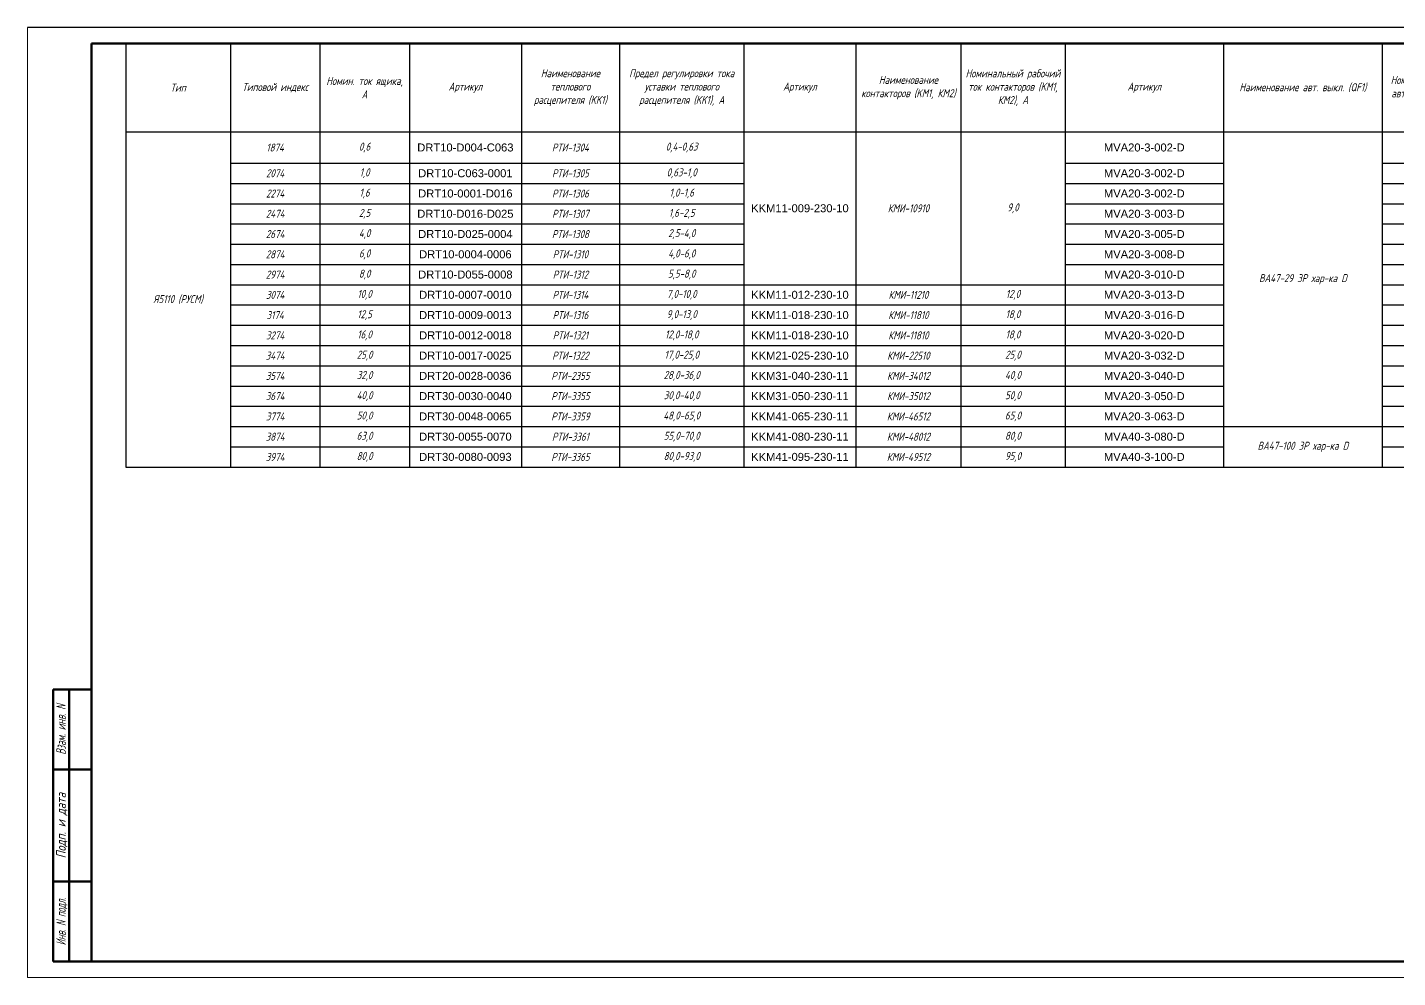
# Model space of a CAD drawing. Header units: millimetres. Extents: x 18831 to 19646, y 25340 to 25954.
# Drawn here: x 18830.7 to 19258.8, y 25657.4 to 25954.4 of the extents above; entities that cross this region are included whole.
import ezdxf
from ezdxf.enums import TextEntityAlignment as Align

# ---------------------------------------------------------------- set-up
doc = ezdxf.new("R2010")
doc.units = ezdxf.units.MM
doc.layers.add('Штамп', color=7, linetype='Continuous', lineweight=18)
doc.styles.add('GOST 2.304', font='CS_Gost2304.shx', dxfattribs={"oblique": 15, "height": 2.5})

# ---------------------------------------------------------------- blocks, each defined once
blk = doc.blocks.new('*T24')
at = {"color": 0, "linetype": 'ByBlock', "lineweight": -2}
for p, q in [((0, 0), (535.11, 0)), ((0, 0), (0, -132.43)), ((32.63, 0), (32.63, -132.43)), ((60.59, 0), (60.59, -132.43)), ((88.56, 0), (88.56, -132.43)), ((123.56, 0), (123.56, -132.43)), ((154.21, 0), (154.21, -132.43)), ((193.1, 0), (193.1, -132.43)), ((228.1, 0), (228.1, -132.43)), ((260.89, 0), (260.89, -132.43)), ((293.44, 0), (293.44, -132.43)), ((342.99, 0), (342.99, -132.43)), ((392.55, 0), (392.55, -132.43)), ((422.01, 0), (422.01, -132.43)), ((472.42, 0), (472.42, -132.43)), ((503.77, 0), (503.77, -132.43)), ((535.11, 0), (535.11, -132.43)), ((422.01, -18), (472.42, -18)), ((445.5, -18), (445.5, -132.43)), ((0, -27.67), (535.11, -27.67)), ((32.63, -37.43), (193.1, -37.43)), ((293.44, -37.43), (342.99, -37.43)), ((392.55, -37.43), (422.01, -37.43)), ((32.63, -43.76), (193.1, -43.76)), ((293.44, -43.76), (342.99, -43.76)), ((392.55, -43.76), (422.01, -43.76)), ((32.63, -50.1), (193.1, -50.1)), ((293.44, -50.1), (342.99, -50.1)), ((392.55, -50.1), (422.01, -50.1)), ((32.63, -56.43), (193.1, -56.43)), ((293.44, -56.43), (342.99, -56.43)), ((392.55, -56.43), (422.01, -56.43)), ((32.63, -62.76), (193.1, -62.76)), ((293.44, -62.76), (342.99, -62.76)), ((392.55, -62.76), (422.01, -62.76)), ((32.63, -69.1), (193.1, -69.1)), ((293.44, -69.1), (342.99, -69.1)), ((392.55, -69.1), (422.01, -69.1)), ((32.63, -75.43), (342.99, -75.43)), ((392.55, -75.43), (422.01, -75.43)), ((32.63, -81.76), (342.99, -81.76)), ((392.55, -81.76), (422.01, -81.76)), ((32.63, -88.1), (342.99, -88.1)), ((392.55, -88.1), (422.01, -88.1)), ((32.63, -94.43), (342.99, -94.43)), ((392.55, -94.43), (422.01, -94.43)), ((32.63, -100.76), (342.99, -100.76)), ((392.55, -100.76), (422.01, -100.76)), ((472.42, -100.76), (535.11, -100.76)), ((32.63, -107.1), (342.99, -107.1)), ((392.55, -107.1), (422.01, -107.1)), ((32.63, -113.43), (342.99, -113.43)), ((392.55, -113.43), (422.01, -113.43)), ((32.63, -119.76), (422.01, -119.76)), ((32.63, -126.1), (342.99, -126.1)), ((392.55, -126.1), (422.01, -126.1)), ((0, -132.43), (535.11, -132.43))]:
    blk.add_line(p, q, dxfattribs=at)
at = {"color": 0, "char_height": 2.5, "attachment_point": 5, "style": 'GOST 2.304'}
for s, insert, width in [('Наименование теплового расцепителя (KK1)', (138.88, -13.83), 27.6572), ('Предел регулировки тока уставки теплового расцепителя (KK1), А', (173.66, -13.83), 35.8883), ('Номинальный рабочий ток контакторов (KM1, КМ2), А', (277.17, -13.83), 29.5423), ('Номинальное напряжение цепей, В', (447.21, -9), 47.4097), ('Тип', (16.31, -13.83), 29.6255), ('Типовой индекс', (46.61, -13.83), 24.9652), ('Номин. ток ящика, А', (74.57, -13.83), 24.9652), ('Артикул', (106.06, -13.83), 32), ('Артикул', (210.6, -13.83), 32), ('Наименование контакторов (KM1, КМ2)', (244.5, -13.83), 29.7925), ('Артикул', (318.21, -13.83), 46.5548), ('Наименование авт. выкл. (QF1)', (367.77, -13.83), 46.5548), ('Ном. ток расцепит. авт. выкл. (QF1), А', (407.28, -13.83), 26.462), ('Артикул', (488.09, -13.83), 28.3476), ('Габаритные размеры шкафчика (ВхШхГ), мм', (519.44, -13.83), 28.3476), ('Управления', (458.96, -22.83), 23.9126), ('Силовой', (433.76, -22.83), 20.4972), ('1874', (46.61, -32.55), 24.9652), ('0,6', (74.57, -32.55), 24.9652), ('{\\fArial|b0|i0|c204|p34;\\Q0;\\C256;DRT10-D004-C063}', (106.06, -32.55), 32), ('РТИ-1304', (138.88, -32.55), 27.6572), ('0,4-0,63', (173.66, -32.55), 35.8883), ('{\\fArial|b0|i0|c204|p34;\\Q0;\\C256;MVA20-3-002-D}', (318.21, -32.55), 46.5548), ('2,0', (407.28, -32.55), 26.462), ('2074', (46.61, -40.6), 24.9652), ('1,0', (74.57, -40.6), 24.9652), ('{\\fArial|b0|i0|c204|p34;\\Q0;\\C256;DRT10-C063-0001}', (106.06, -40.6), 32), ('РТИ-1305', (138.88, -40.6), 27.6572), ('0,63-1,0', (173.66, -40.6), 35.8883), ('{\\fArial|b0|i0|c204|p34;\\Q0;\\C256;MVA20-3-002-D}', (318.21, -40.6), 46.5548), ('2,0', (407.28, -40.6), 26.462), ('2274', (46.61, -46.93), 24.9652), ('1,6', (74.57, -46.93), 24.9652), ('{\\fArial|b0|i0|c204|p34;\\Q0;\\C256;DRT10-0001-D016}', (106.06, -46.93), 32), ('РТИ-1306', (138.88, -46.93), 27.6572), ('1,0-1,6', (173.66, -46.93), 35.8883), ('{\\fArial|b0|i0|c204|p34;\\Q0;\\C256;MVA20-3-002-D}', (318.21, -46.93), 46.5548), ('2,0', (407.28, -46.93), 26.462), ('{\\fArial|b0|i0|c204|p34;\\Q0;\\C256;KKM11-009-230-10}', (210.6, -51.55), 32), ('КМИ-10910', (244.5, -51.55), 29.7925), ('9,0', (277.17, -51.55), 29.5423), ('2474', (46.61, -53.26), 24.9652), ('2,5', (74.57, -53.26), 24.9652), ('{\\fArial|b0|i0|c204|p34;\\Q0;\\C256;DRT10-D016-D025}', (106.06, -53.26), 32), ('РТИ-1307', (138.88, -53.26), 27.6572), ('1,6-2,5', (173.66, -53.26), 35.8883), ('{\\fArial|b0|i0|c204|p34;\\Q0;\\C256;MVA20-3-003-D}', (318.21, -53.26), 46.5548), ('3,0', (407.28, -53.26), 26.462), ('2674', (46.61, -59.6), 24.9652), ('4,0', (74.57, -59.6), 24.9652), ('{\\fArial|b0|i0|c204|p34;\\Q0;\\C256;DRT10-D025-0004}', (106.06, -59.6), 32), ('РТИ-1308', (138.88, -59.6), 27.6572), ('2,5-4,0', (173.66, -59.6), 35.8883), ('{\\fArial|b0|i0|c204|p34;\\Q0;\\C256;MVA20-3-005-D}', (318.21, -59.6), 46.5548), ('5,0', (407.28, -59.6), 26.462), ('{\\fArial|b0|i0|c204|p34;\\Q0;\\C256;YKM40-01-54}', (488.09, -64.22), 28.3476), ('395x310x220 (ЩМП-1)', (519.44, -64.22), 28.3476), ('2874', (46.61, -65.93), 24.9652), ('6,0', (74.57, -65.93), 24.9652), ('{\\fArial|b0|i0|c204|p34;\\Q0;\\C256;DRT10-0004-0006}', (106.06, -65.93), 32), ('РТИ-1310', (138.88, -65.93), 27.6572), ('4,0-6,0', (173.66, -65.93), 35.8883), ('{\\fArial|b0|i0|c204|p34;\\Q0;\\C256;MVA20-3-008-D}', (318.21, -65.93), 46.5548), ('8,0', (407.28, -65.93), 26.462), ('2974', (46.61, -72.26), 24.9652), ('8,0', (74.57, -72.26), 24.9652), ('{\\fArial|b0|i0|c204|p34;\\Q0;\\C256;DRT10-D055-0008}', (106.06, -72.26), 32), ('РТИ-1312', (138.88, -72.26), 27.6572), ('5,5-8,0', (173.66, -72.26), 35.8883), ('{\\fArial|b0|i0|c204|p34;\\Q0;\\C256;MVA20-3-010-D}', (318.21, -72.26), 46.5548), ('ВА47-29 3Р хар-ка D', (367.77, -73.72), 46.5548), ('10,0', (407.28, -72.26), 26.462), ('10,0', (74.57, -78.6), 24.9652), ('7,0-10,0', (173.66, -78.6), 35.8883), ('12,0', (277.17, -78.6), 29.5423), ('13,0', (407.28, -78.6), 26.462), ('Я5110 (РУСМ)', (16.31, -80.05), 29.6255), ('3074', (46.61, -78.6), 24.9652), ('{\\fArial|b0|i0|c204|p34;\\Q0;\\C256;DRT10-0007-0010}', (106.06, -78.6), 32), ('РТИ-1314', (138.88, -78.6), 27.6572), ('{\\fArial|b0|i0|c204|p34;\\Q0;\\C256;KKM11-012-230-10}', (210.6, -78.6), 32), ('КМИ-11210', (244.5, -78.6), 29.7925), ('{\\fArial|b0|i0|c204|p34;\\Q0;\\C256;MVA20-3-013-D}', (318.21, -78.6), 46.5548), ('~380В, 50Гц', (433.76, -80.05), 20.4972), ('~220В, 50Гц', (458.96, -80.05), 23.9126), ('3174', (46.61, -84.93), 24.9652), ('12,5', (74.57, -84.93), 24.9652), ('{\\fArial|b0|i0|c204|p34;\\Q0;\\C256;DRT10-0009-0013}', (106.06, -84.93), 32), ('РТИ-1316', (138.88, -84.93), 27.6572), ('9,0-13,0', (173.66, -84.93), 35.8883), ('{\\fArial|b0|i0|c204|p34;\\Q0;\\C256;KKM11-018-230-10}', (210.6, -84.93), 32), ('КМИ-11810', (244.5, -84.93), 29.7925), ('18,0', (277.17, -84.93), 29.5423), ('{\\fArial|b0|i0|c204|p34;\\Q0;\\C256;MVA20-3-016-D}', (318.21, -84.93), 46.5548), ('16,0', (407.28, -84.93), 26.462), ('16,0', (74.57, -91.26), 24.9652), ('12,0-18,0', (173.66, -91.26), 35.8883), ('18,0', (277.17, -91.26), 29.5423), ('20,0', (407.28, -91.26), 26.462), ('3274', (46.61, -91.26), 24.9652), ('{\\fArial|b0|i0|c204|p34;\\Q0;\\C256;DRT10-0012-0018}', (106.06, -91.26), 32), ('РТИ-1321', (138.88, -91.26), 27.6572), ('{\\fArial|b0|i0|c204|p34;\\Q0;\\C256;KKM11-018-230-10}', (210.6, -91.26), 32), ('КМИ-11810', (244.5, -91.26), 29.7925), ('{\\fArial|b0|i0|c204|p34;\\Q0;\\C256;MVA20-3-020-D}', (318.21, -91.26), 46.5548), ('3474', (46.61, -97.6), 24.9652), ('25,0', (74.57, -97.6), 24.9652), ('{\\fArial|b0|i0|c204|p34;\\Q0;\\C256;DRT10-0017-0025}', (106.06, -97.6), 32), ('РТИ-1322', (138.88, -97.6), 27.6572), ('17,0-25,0', (173.66, -97.6), 35.8883), ('{\\fArial|b0|i0|c204|p34;\\Q0;\\C256;KKM21-025-230-10}', (210.6, -97.6), 32), ('КМИ-22510', (244.5, -97.6), 29.7925), ('25,0', (277.17, -97.6), 29.5423), ('{\\fArial|b0|i0|c204|p34;\\Q0;\\C256;MVA20-3-032-D}', (318.21, -97.6), 46.5548), ('32,0', (407.28, -97.6), 26.462), ('3574', (46.61, -103.93), 24.9652), ('32,0', (74.57, -103.93), 24.9652), ('{\\fArial|b0|i0|c204|p34;\\Q0;\\C256;DRT20-0028-0036}', (106.06, -103.93), 32), ('РТИ-2355', (138.88, -103.93), 27.6572), ('28,0-36,0', (173.66, -103.93), 35.8883), ('{\\fArial|b0|i0|c204|p34;\\Q0;\\C256;KKM31-040-230-11}', (210.6, -103.93), 32), ('КМИ-34012', (244.5, -103.93), 29.7925), ('40,0', (277.17, -103.93), 29.5423), ('{\\fArial|b0|i0|c204|p34;\\Q0;\\C256;MVA20-3-040-D}', (318.21, -103.93), 46.5548), ('40,0', (407.28, -103.93), 26.462), ('3674', (46.61, -110.26), 24.9652), ('40,0', (74.57, -110.26), 24.9652), ('{\\fArial|b0|i0|c204|p34;\\Q0;\\C256;DRT30-0030-0040}', (106.06, -110.26), 32), ('РТИ-3355', (138.88, -110.26), 27.6572), ('30,0-40,0', (173.66, -110.26), 35.8883), ('{\\fArial|b0|i0|c204|p34;\\Q0;\\C256;KKM31-050-230-11}', (210.6, -110.26), 32), ('КМИ-35012', (244.5, -110.26), 29.7925), ('50,0', (277.17, -110.26), 29.5423), ('{\\fArial|b0|i0|c204|p34;\\Q0;\\C256;MVA20-3-050-D}', (318.21, -110.26), 46.5548), ('50,0', (407.28, -110.26), 26.462), ('3774', (46.61, -116.6), 24.9652), ('50,0', (74.57, -116.6), 24.9652), ('{\\fArial|b0|i0|c204|p34;\\Q0;\\C256;DRT30-0048-0065}', (106.06, -116.6), 32), ('РТИ-3359', (138.88, -116.6), 27.6572), ('48,0-65,0', (173.66, -116.6), 35.8883), ('{\\fArial|b0|i0|c204|p34;\\Q0;\\C256;KKM41-065-230-11}', (210.6, -116.6), 32), ('КМИ-46512', (244.5, -116.6), 29.7925), ('65,0', (277.17, -116.6), 29.5423), ('{\\fArial|b0|i0|c204|p34;\\Q0;\\C256;MVA20-3-063-D}', (318.21, -116.6), 46.5548), ('63,0', (407.28, -116.6), 26.462), ('{\\fArial|b0|i0|c204|p34;\\Q0;\\C256;YKM40-02-54}', (488.09, -116.6), 28.3476), ('500x400x220 (ЩМП-2)', (519.44, -116.6), 28.3476), ('3874', (46.61, -122.93), 24.9652), ('63,0', (74.57, -122.93), 24.9652), ('{\\fArial|b0|i0|c204|p34;\\Q0;\\C256;DRT30-0055-0070}', (106.06, -122.93), 32), ('РТИ-3361', (138.88, -122.93), 27.6572), ('55,0-70,0', (173.66, -122.93), 35.8883), ('{\\fArial|b0|i0|c204|p34;\\Q0;\\C256;KKM41-080-230-11}', (210.6, -122.93), 32), ('КМИ-48012', (244.5, -122.93), 29.7925), ('80,0', (277.17, -122.93), 29.5423), ('{\\fArial|b0|i0|c204|p34;\\Q0;\\C256;MVA40-3-080-D}', (318.21, -122.93), 46.5548), ('80,0', (407.28, -122.93), 26.462), ('3974', (46.61, -129.26), 24.9652), ('80,0', (74.57, -129.26), 24.9652), ('{\\fArial|b0|i0|c204|p34;\\Q0;\\C256;DRT30-0080-0093}', (106.06, -129.26), 32), ('РТИ-3365', (138.88, -129.26), 27.6572), ('80,0-93,0', (173.66, -129.26), 35.8883), ('{\\fArial|b0|i0|c204|p34;\\Q0;\\C256;KKM41-095-230-11}', (210.6, -129.26), 32), ('КМИ-49512', (244.5, -129.26), 29.7925), ('95,0', (277.17, -129.26), 29.5423), ('{\\fArial|b0|i0|c204|p34;\\Q0;\\C256;MVA40-3-100-D}', (318.21, -129.26), 46.5548), ('ВА47-100 3Р хар-ка D', (367.77, -126.1), 46.5548), ('100,0', (407.28, -129.26), 26.462)]:
    blk.add_mtext(s, dxfattribs=dict(at, insert=insert, width=width))

msp = doc.modelspace()

# ---------------------------------------------------------------- linework, layer by layer
at = {"ltscale": 100}
for p, q in [((19645.6806, 25954.4125), (18830.6806, 25954.4125)), ((19005.6806, 25949.4125), (19640.6806, 25949.4125))]:
    msp.add_line(p, q, dxfattribs=at)
at = {"layer": 'Штамп', "ltscale": 0.083333}
for p, q in [((18830.6806, 25954.4125), (18830.6806, 25657.4125)), ((18830.6806, 25954.4125), (19250.6806, 25954.4125)), ((19645.6806, 25657.4125), (18830.6806, 25657.4125))]:
    msp.add_line(p, q, dxfattribs=at)
at = {"layer": 'Штамп', "lineweight": 60, "ltscale": 0.083333}
for p, q in [((19640.6806, 25949.4125), (18850.6806, 25949.4125)), ((18850.6806, 25949.4125), (18850.6806, 25662.4125)), ((18838.6806, 25662.4125), (19640.6806, 25662.4125))]:
    msp.add_line(p, q, dxfattribs=at)
at = {"layer": 'Штамп', "linetype": 'Continuous', "lineweight": 60}
for p, q in [((18838.6806, 25662.4125), (18838.6806, 25747.4125)), ((18838.6806, 25747.4125), (18850.6806, 25747.4125)), ((18843.6806, 25662.4125), (18843.6806, 25747.4125)), ((18838.6806, 25722.4125), (18850.6806, 25722.4125)), ((18838.6806, 25687.4125), (18850.6806, 25687.4125)), ((18850.6806, 25662.4125), (18838.6806, 25662.4125))]:
    msp.add_line(p, q, dxfattribs=at)

# ---------------------------------------------------------------- block references
msp.add_blockref('*T24', (18861.4702, 25949.4125))

# ---------------------------------------------------------------- texts
at = {"layer": 'Штамп', "color": 0, "style": 'GOST 2.304', "oblique": 15}
for s, width, p in [('Взам. инв. N', 0.8, (18841.1806, 25734.9125)), ('Инв. N подл.', 0.7, (18841.1806, 25674.9125))]:
    msp.add_text(s, height=3, rotation=90, dxfattribs=dict(at, width=width)).set_placement(p, align=Align.MIDDLE_CENTER)
msp.add_text('Подп. и дата', height=3, rotation=90, dxfattribs=at).set_placement((18841.1806, 25704.9125), align=Align.MIDDLE_CENTER)

doc.saveas('drawing.dxf')
